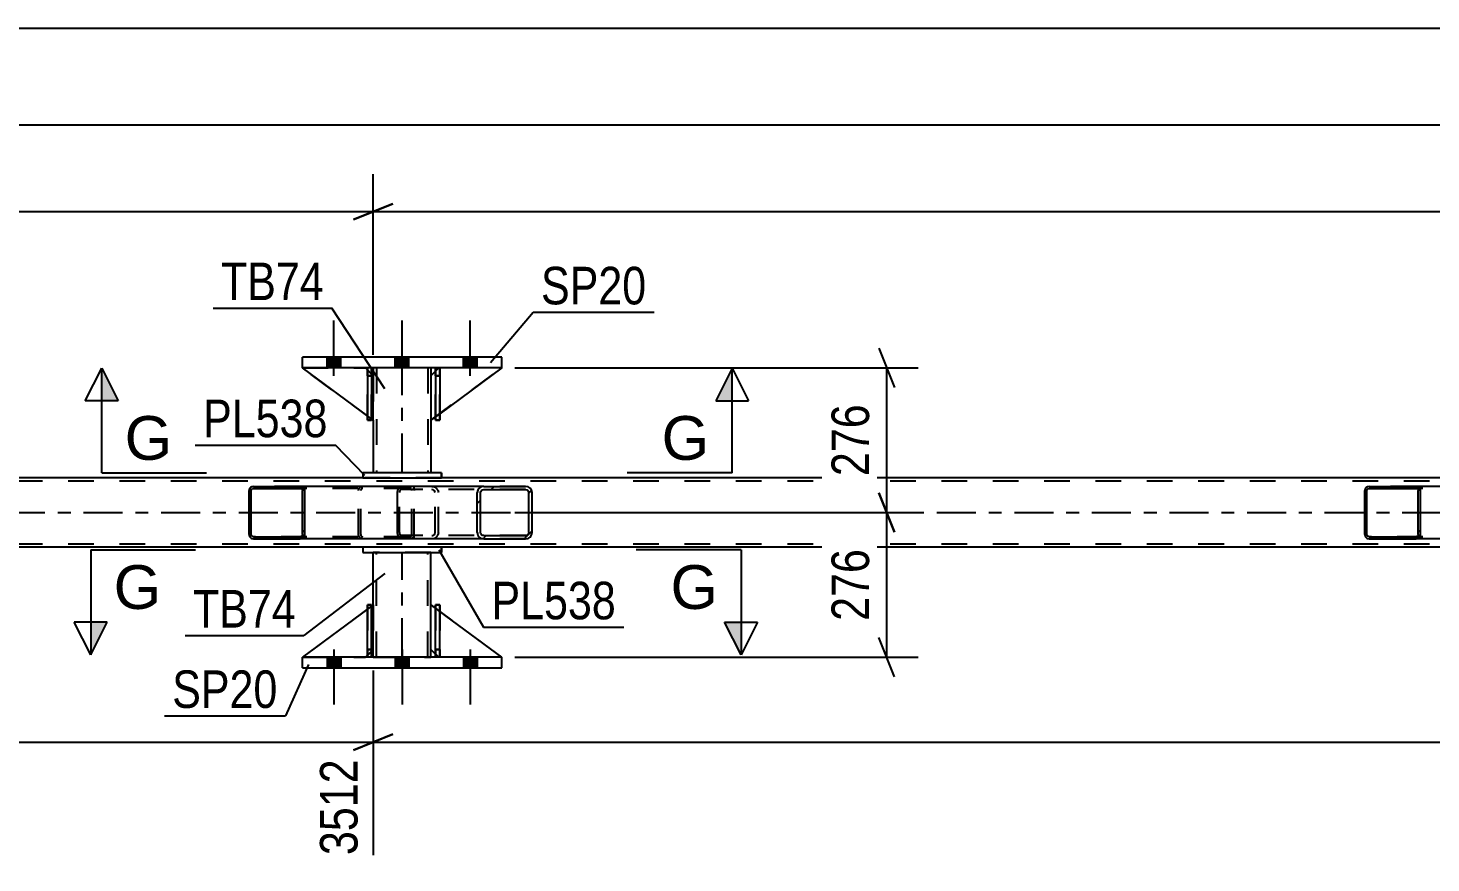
# Model space of a CAD drawing. Header units: millimetres. Extents: x 0 to 841, y 0 to 594.
# Drawn here: x 223.2 to 330.3, y 204.1 to 267.7 of the extents above; entities that cross this region are included whole.
import ezdxf

# ---------------------------------------------------------------- set-up
doc = ezdxf.new("R2010")
doc.units = ezdxf.units.MM
doc.linetypes.add('DXK_LINE_DOT2', pattern=[3.9198, 1.9599, -1.9599])
doc.linetypes.add('DXK_LINE_DOT3', pattern=[5.9187, 2.979, -0.9799, 0.9799, -0.9799])
doc.styles.add('Arial', font='ARIAL.TTF', dxfattribs={"height": 0.2})
doc.styles.add('Arial Narrow', font='ARIALN.TTF', dxfattribs={"height": 0.2})

# ---------------------------------------------------------------- blocks, each defined once
blk = doc.blocks.new('Part-318887657-2861 - 2721')
at = {"color": 2, "linetype": 'Continuous'}
for p, q in [((244.16, 241.83), (244.16, 242.63)), ((259.36, 242.63), (244.16, 242.63)), ((259.36, 241.83), (259.36, 242.63)), ((259.36, 241.83), (244.16, 241.83))]:
    blk.add_line(p, q, dxfattribs=at)
at = {"color": 7, "linetype": 'DXK_LINE_DOT2'}
for p, q in [((244.16, 241.83), (244.16, 242.63)), ((259.36, 241.83), (259.36, 242.63))]:
    blk.add_line(p, q, dxfattribs=at)
blk = doc.blocks.new('Part-318887657-2814 - 2721')
at = {"color": 2, "linetype": 'Continuous'}
for p, q in [((249.11, 238.16), (244.16, 241.83)), ((249.11, 241.67), (248.96, 241.83)), ((249.56, 241.23), (249.43, 241.35)), ((249.56, 241.23), (249.56, 241.23)), ((249.56, 237.83), (249.56, 241.23)), ((249.43, 237.92), (249.56, 237.83)), ((249.56, 237.83), (249.56, 237.83))]:
    blk.add_line(p, q, dxfattribs=at)
at = {"color": 7, "linetype": 'DXK_LINE_DOT2'}
for p, q in [((248.96, 241.83), (244.16, 241.83)), ((248.96, 241.83), (249.56, 241.23)), ((249.43, 241.35), (249.11, 241.67)), ((249.56, 241.23), (249.56, 237.83)), ((249.43, 237.92), (249.11, 238.16))]:
    blk.add_line(p, q, dxfattribs=at)
blk = doc.blocks.new('Part-318887657-2843 - 2721')
at = {"color": 2, "linetype": 'Continuous'}
for p, q in [((254.31, 219.75), (254.31, 223.75)), ((254.31, 223.75), (254.63, 223.75)), ((254.63, 219.75), (254.63, 223.75)), ((254.31, 219.75), (254.31, 219.75)), ((254.63, 219.75), (254.31, 219.75))]:
    blk.add_line(p, q, dxfattribs=at)
at = {"color": 7, "linetype": 'DXK_LINE_DOT2'}
for p, q in [((254.31, 223.75), (254.31, 220.35)), ((254.63, 220.35), (254.63, 223.75)), ((254.31, 220.35), (254.31, 219.75)), ((254.31, 220.35), (254.63, 220.35)), ((254.63, 219.75), (254.63, 220.35)), ((254.63, 219.75), (254.63, 219.75))]:
    blk.add_line(p, q, dxfattribs=at)
blk = doc.blocks.new('Part-318887657-2801 - 2721')
at = {"color": 2, "linetype": 'Continuous'}
for p, q in [((253.96, 220.35), (253.96, 223.75)), ((254.31, 223.49), (253.96, 223.75)), ((259.36, 219.75), (254.63, 223.25)), ((254.31, 219.99), (253.96, 220.35))]:
    blk.add_line(p, q, dxfattribs=at)
at = {"color": 7, "linetype": 'DXK_LINE_DOT2'}
for p, q in [((254.63, 223.25), (254.31, 223.49)), ((254.56, 219.75), (254.31, 219.99)), ((259.36, 219.75), (254.56, 219.75)), ((259.36, 219.75), (259.36, 219.75)), ((259.36, 219.75), (259.36, 219.75))]:
    blk.add_line(p, q, dxfattribs=at)
blk = doc.blocks.new('Part-318887657-2802 - 2721')
at = {"color": 7, "linetype": 'DXK_LINE_DOT2'}
for p, q in [((253.96, 220.35), (253.96, 223.75)), ((253.96, 223.75), (259.36, 219.75)), ((254.56, 219.75), (253.96, 220.35)), ((259.36, 219.75), (254.56, 219.75))]:
    blk.add_line(p, q, dxfattribs=at)
blk = doc.blocks.new('Part-318887657-2868 - 2721')
at = {"color": 7, "linetype": 'DXK_LINE_DOT2'}
for p, q in [((249.11, 241.23), (249.11, 241.83)), ((249.11, 241.83), (249.11, 241.83)), ((249.11, 241.83), (249.11, 237.83)), ((249.43, 241.83), (249.11, 241.83)), ((249.11, 237.83), (249.11, 241.23)), ((249.11, 241.23), (249.43, 241.23)), ((249.43, 241.23), (249.43, 241.83)), ((249.43, 237.83), (249.43, 241.83)), ((249.43, 241.23), (249.43, 237.83)), ((249.11, 237.83), (249.43, 237.83))]:
    blk.add_line(p, q, dxfattribs=at)
blk = doc.blocks.new('Part-318887657-2803 - 2721')
at = {"color": 7, "linetype": 'DXK_LINE_DOT2'}
for p, q in [((254.31, 241.23), (254.31, 241.83)), ((254.31, 241.83), (254.31, 241.83)), ((254.31, 241.83), (254.31, 237.83)), ((254.63, 241.83), (254.31, 241.83)), ((254.31, 237.83), (254.31, 241.23)), ((254.31, 241.23), (254.63, 241.23)), ((254.63, 241.23), (254.63, 241.83)), ((254.63, 237.83), (254.63, 241.83)), ((254.63, 241.23), (254.63, 237.83)), ((254.31, 237.83), (254.63, 237.83))]:
    blk.add_line(p, q, dxfattribs=at)
blk = doc.blocks.new('Part-318887657-2804 - 2721')
at = {"color": 2, "linetype": 'Continuous'}
for p, q in [((249.56, 223.75), (249.43, 223.65)), ((249.56, 220.35), (249.56, 223.75)), ((249.11, 223.42), (244.16, 219.75)), ((249.11, 219.9), (248.96, 219.75)), ((249.56, 220.35), (249.43, 220.22)), ((249.56, 220.35), (249.56, 220.35))]:
    blk.add_line(p, q, dxfattribs=at)
at = {"color": 7, "linetype": 'DXK_LINE_DOT2'}
for p, q in [((249.56, 220.35), (249.56, 223.75)), ((249.43, 223.65), (249.11, 223.42)), ((244.16, 219.75), (248.96, 219.75)), ((249.56, 220.35), (248.96, 219.75)), ((249.43, 220.22), (249.11, 219.9))]:
    blk.add_line(p, q, dxfattribs=at)
blk = doc.blocks.new('Part-318887657-2805 - 2721')
at = {"color": 7, "linetype": 'DXK_LINE_DOT2'}
for p, q in [((249.56, 223.75), (244.16, 219.75)), ((249.56, 220.35), (249.56, 223.75)), ((249.56, 223.75), (249.56, 220.35)), ((244.16, 219.75), (248.96, 219.75)), ((248.96, 219.75), (249.56, 220.35)), ((249.56, 220.35), (248.96, 219.75)), ((249.56, 220.35), (249.56, 220.35))]:
    blk.add_line(p, q, dxfattribs=at)
blk = doc.blocks.new('Part-318887657-2806 - 2721')
at = {"color": 2, "linetype": 'Continuous'}
for p, q in [((249.11, 219.75), (249.11, 223.75)), ((249.11, 223.75), (249.43, 223.75)), ((249.43, 219.75), (249.43, 223.75)), ((249.11, 219.75), (249.11, 219.75)), ((249.43, 219.75), (249.11, 219.75))]:
    blk.add_line(p, q, dxfattribs=at)
at = {"color": 7, "linetype": 'DXK_LINE_DOT2'}
for p, q in [((249.11, 223.75), (249.11, 220.35)), ((249.43, 220.35), (249.43, 223.75)), ((249.11, 220.35), (249.11, 219.75)), ((249.11, 220.35), (249.43, 220.35)), ((249.43, 219.75), (249.43, 220.35)), ((249.43, 219.75), (249.43, 219.75))]:
    blk.add_line(p, q, dxfattribs=at)
blk = doc.blocks.new('Part-318887657-2856 - 2721')
at = {"color": 2, "linetype": 'Continuous'}
for p, q in [((249.56, 223.75), (249.56, 227.75)), ((253.96, 223.75), (253.96, 227.75)), ((249.56, 219.75), (249.56, 220.35)), ((253.96, 219.75), (253.96, 220.35))]:
    blk.add_line(p, q, dxfattribs=at)
at = {"color": 7, "linetype": 'DXK_LINE_DOT2'}
for p, q in [((253.96, 227.75), (249.56, 227.75)), ((249.8, 219.75), (249.8, 227.75)), ((253.72, 219.75), (253.72, 227.75)), ((249.56, 220.35), (249.56, 223.75)), ((253.96, 220.35), (253.96, 223.75)), ((249.56, 219.75), (253.96, 219.75))]:
    blk.add_line(p, q, dxfattribs=at)
at = {"color": 7, "linetype": 'DXK_LINE_DOT3'}
blk.add_line((251.76, 219.75), (251.76, 227.75), dxfattribs=at)
blk = doc.blocks.new('Part-318887657-2808 - 2721')
at = {"color": 7, "linetype": 'DXK_LINE_DOT2'}
for p, q in [((249.43, 223.75), (249.11, 223.75)), ((249.11, 220.35), (249.11, 223.75)), ((249.11, 219.75), (249.11, 223.75)), ((249.43, 223.75), (249.43, 220.35)), ((249.43, 219.75), (249.43, 223.75)), ((249.43, 220.35), (249.11, 220.35)), ((249.11, 219.75), (249.11, 220.35)), ((249.43, 219.75), (249.11, 219.75)), ((249.43, 220.35), (249.43, 219.75)), ((249.43, 219.75), (249.43, 219.75))]:
    blk.add_line(p, q, dxfattribs=at)
blk = doc.blocks.new('Part-318887657-2866 - 2721')
at = {"color": 2, "linetype": 'Continuous'}
for p, q in [((244.16, 218.95), (244.16, 219.75)), ((259.36, 219.75), (244.16, 219.75)), ((259.36, 218.95), (259.36, 219.75)), ((244.16, 218.95), (259.36, 218.95))]:
    blk.add_line(p, q, dxfattribs=at)
at = {"color": 7, "linetype": 'DXK_LINE_DOT2'}
for p, q in [((244.16, 218.95), (244.16, 219.75)), ((259.36, 218.95), (259.36, 219.75))]:
    blk.add_line(p, q, dxfattribs=at)
blk = doc.blocks.new('Part-318887657-2812 - 2721')
at = {"color": 2, "linetype": 'Continuous'}
for p, q in [((249.43, 241.83), (249.11, 241.83)), ((249.11, 241.83), (249.11, 237.83)), ((249.43, 241.83), (249.43, 241.83)), ((249.43, 241.83), (249.43, 237.83)), ((249.43, 237.83), (249.11, 237.83))]:
    blk.add_line(p, q, dxfattribs=at)
at = {"color": 7, "linetype": 'DXK_LINE_DOT2'}
for p, q in [((249.11, 241.23), (249.11, 241.83)), ((249.43, 241.23), (249.11, 241.23)), ((249.11, 241.23), (249.11, 237.83)), ((249.43, 241.23), (249.43, 241.83)), ((249.43, 241.83), (249.43, 241.83)), ((249.43, 237.83), (249.43, 241.23))]:
    blk.add_line(p, q, dxfattribs=at)
blk = doc.blocks.new('Part-318887657-2813 - 2721')
at = {"color": 7, "linetype": 'DXK_LINE_DOT2'}
for p, q in [((249.56, 237.83), (244.16, 241.83)), ((244.16, 241.83), (248.96, 241.83)), ((248.96, 241.83), (249.56, 241.23)), ((249.56, 241.23), (248.96, 241.83)), ((249.56, 241.23), (249.56, 237.83)), ((249.56, 241.23), (249.56, 241.23)), ((249.56, 241.23), (249.56, 237.83))]:
    blk.add_line(p, q, dxfattribs=at)
blk = doc.blocks.new('Part-318887657-2815 - 2721')
at = {"color": 7, "linetype": 'DXK_LINE_DOT2'}
for p, q in [((254.56, 241.83), (253.96, 241.23)), ((253.96, 237.83), (259.36, 241.83)), ((253.96, 241.23), (253.96, 237.83)), ((259.36, 241.83), (254.56, 241.83))]:
    blk.add_line(p, q, dxfattribs=at)
blk = doc.blocks.new('Part-318887657-2816 - 2721')
at = {"color": 2, "linetype": 'Continuous'}
for p, q in [((254.31, 241.58), (253.96, 241.23)), ((253.96, 241.23), (253.96, 237.83)), ((259.36, 241.83), (254.63, 238.33)), ((254.31, 238.09), (253.96, 237.83))]:
    blk.add_line(p, q, dxfattribs=at)
at = {"color": 7, "linetype": 'DXK_LINE_DOT2'}
for p, q in [((254.56, 241.83), (254.31, 241.58)), ((259.36, 241.83), (254.56, 241.83)), ((254.63, 238.33), (254.31, 238.09))]:
    blk.add_line(p, q, dxfattribs=at)
blk = doc.blocks.new('Part-318887657-2835 - 2721')
at = {"linetype": 'Continuous'}
h = blk.add_hatch(dxfattribs=at)
h.set_pattern_fill('', scale=0.7, style=0, pattern_type=0)
h.set_pattern_definition([(45, (329.4436, 232.591), (-1.57154, 1.57154), [])])
h.paths.add_polyline_path([(329.47, 232.47), (329.44, 232.59), (329.37, 232.69), (329.26, 232.76), (329.13, 232.79), (325.55, 232.79), (325.42, 232.76), (325.31, 232.69), (325.24, 232.59), (325.21, 232.47), (325.21, 229.11), (325.24, 228.99), (325.31, 228.88), (325.42, 228.81), (325.55, 228.79), (329.13, 228.79), (329.26, 228.81), (329.37, 228.88), (329.44, 228.99), (329.47, 229.11)])
h.paths.add_polyline_path([(329.29, 229.05), (329.25, 229), (329.19, 228.96), (329.13, 228.95), (325.55, 228.95), (325.49, 228.96), (325.43, 229), (325.4, 229.05), (325.38, 229.11), (325.38, 232.47), (325.4, 232.53), (325.43, 232.58), (325.49, 232.62), (325.55, 232.63), (329.13, 232.63), (329.19, 232.62), (329.25, 232.58), (329.29, 232.53), (329.3, 232.47), (329.3, 229.11)])
at = {"color": 2, "linetype": 'Continuous'}
for p, q in [((325.24, 232.59), (325.21, 232.47)), ((325.21, 229.11), (325.21, 232.47)), ((325.38, 232.47), (325.4, 232.53)), ((325.38, 229.11), (325.38, 232.47)), ((325.4, 232.53), (325.43, 232.58)), ((325.55, 232.79), (325.42, 232.76)), ((325.43, 232.58), (325.49, 232.62)), ((325.49, 232.62), (325.55, 232.63)), ((325.55, 232.79), (329.13, 232.79)), ((325.55, 232.63), (329.13, 232.63)), ((336.83, 232.79), (329.13, 232.79)), ((329.26, 232.76), (329.13, 232.79)), ((329.13, 232.63), (329.19, 232.62)), ((329.19, 232.62), (329.25, 232.58)), ((329.25, 232.58), (329.29, 232.53)), ((329.29, 232.53), (329.3, 232.47)), ((329.3, 229.11), (329.3, 232.47)), ((329.47, 232.47), (329.44, 232.59)), ((329.47, 229.11), (329.47, 232.47)), ((325.21, 229.11), (325.24, 228.99)), ((325.4, 229.05), (325.38, 229.11)), ((329.3, 229.11), (329.29, 229.05)), ((329.44, 228.99), (329.47, 229.11)), ((325.43, 229), (325.4, 229.05)), ((325.42, 228.81), (325.55, 228.79)), ((325.49, 228.96), (325.43, 229)), ((325.55, 228.95), (325.49, 228.96)), ((325.55, 228.95), (329.13, 228.95)), ((325.55, 228.79), (329.13, 228.79)), ((329.19, 228.96), (329.13, 228.95)), ((329.13, 228.79), (329.26, 228.81)), ((336.83, 228.79), (329.13, 228.79)), ((329.25, 229), (329.19, 228.96)), ((329.29, 229.05), (329.25, 229))]:
    blk.add_line(p, q, dxfattribs=at)
at = {"color": 7, "linetype": 'DXK_LINE_DOT2'}
for p, q in [((329.13, 232.79), (325.55, 232.79)), ((337.48, 232.63), (325.55, 232.63)), ((333.56, 232.47), (333.59, 232.59)), ((333.56, 229.11), (333.56, 232.47)), ((333.75, 232.53), (333.73, 232.47)), ((333.73, 229.11), (333.73, 232.47)), ((333.78, 232.58), (333.75, 232.53)), ((333.77, 232.76), (333.9, 232.79)), ((333.84, 232.62), (333.78, 232.58)), ((333.9, 232.63), (333.84, 232.62)), ((337.48, 232.79), (336.83, 232.79)), ((337.48, 232.79), (337.61, 232.76)), ((337.54, 232.62), (337.48, 232.63)), ((337.6, 232.58), (337.54, 232.62)), ((337.64, 232.53), (337.6, 232.58)), ((337.65, 232.47), (337.64, 232.53)), ((337.65, 229.11), (337.65, 232.47)), ((337.79, 232.59), (337.82, 232.47)), ((337.82, 232.47), (337.82, 229.11)), ((333.59, 228.99), (333.56, 229.11)), ((333.73, 229.11), (333.75, 229.05)), ((337.64, 229.05), (337.65, 229.11)), ((337.82, 229.11), (337.79, 228.99)), ((337.48, 228.95), (325.55, 228.95)), ((329.13, 228.79), (325.55, 228.79)), ((333.75, 229.05), (333.78, 229)), ((333.9, 228.79), (333.77, 228.81)), ((333.78, 229), (333.8, 228.99)), ((333.8, 228.99), (333.84, 228.96)), ((333.84, 228.96), (333.9, 228.95)), ((337.48, 228.79), (336.83, 228.79)), ((337.48, 228.95), (337.54, 228.96)), ((337.61, 228.81), (337.48, 228.79)), ((337.54, 228.96), (337.6, 229)), ((337.6, 229), (337.64, 229.05))]:
    blk.add_line(p, q, dxfattribs=at)
at = {"color": 2, "linetype": 'Continuous'}
for centre, start, end in [((325.54, 232.45), 110.7583, 155.68), ((329.14, 232.45), 24.32, 69.2417), ((325.54, 229.12), 204.32, 249.2417), ((329.14, 229.12), 290.7583, 335.68)]:
    blk.add_arc(centre, 0.331, start, end, dxfattribs=at)
at = {"color": 7, "linetype": 'DXK_LINE_DOT2'}
for centre, start, end in [((333.89, 232.45), 110.7583, 155.68), ((337.49, 232.45), 24.32, 69.2417), ((333.89, 229.12), 204.32, 249.2417), ((337.49, 229.12), 290.7583, 335.68)]:
    blk.add_arc(centre, 0.331, start, end, dxfattribs=at)
blk = doc.blocks.new('Part-318887657-2845 - 2721')
at = {"color": 7, "linetype": 'DXK_LINE_DOT2'}
for p, q in [((254.63, 223.75), (254.31, 223.75)), ((254.31, 220.35), (254.31, 223.75)), ((254.31, 219.75), (254.31, 223.75)), ((254.63, 223.75), (254.63, 220.35)), ((254.63, 219.75), (254.63, 223.75)), ((254.63, 220.35), (254.31, 220.35)), ((254.31, 219.75), (254.31, 220.35)), ((254.63, 219.75), (254.31, 219.75)), ((254.63, 220.35), (254.63, 219.75)), ((254.63, 219.75), (254.63, 219.75))]:
    blk.add_line(p, q, dxfattribs=at)
blk = doc.blocks.new('Part-318887657-2851 - 2721')
at = {"color": 2, "linetype": 'Continuous'}
for p, q in [((248.76, 228.15), (248.76, 227.75)), ((254.76, 228.15), (248.76, 228.15)), ((254.76, 228.15), (254.76, 227.75)), ((254.76, 228.15), (254.76, 228.15)), ((248.76, 227.75), (254.76, 227.75)), ((254.76, 227.75), (254.76, 227.75))]:
    blk.add_line(p, q, dxfattribs=at)
at = {"color": 7, "linetype": 'DXK_LINE_DOT2'}
for p, q in [((248.76, 228.15), (248.76, 227.75)), ((254.76, 227.75), (254.76, 228.15)), ((254.76, 228.15), (254.76, 228.15)), ((254.76, 227.75), (254.76, 227.75))]:
    blk.add_line(p, q, dxfattribs=at)
blk = doc.blocks.new('Part-318887657-2874 - 2721')
at = {"color": 2, "linetype": 'Continuous'}
for p, q in [((249.56, 241.83), (249.56, 241.23)), ((253.96, 241.83), (253.96, 241.23)), ((249.56, 237.83), (249.56, 233.83)), ((253.96, 237.83), (253.96, 233.83))]:
    blk.add_line(p, q, dxfattribs=at)
at = {"color": 7, "linetype": 'DXK_LINE_DOT2'}
for p, q in [((253.96, 241.83), (249.56, 241.83)), ((249.56, 241.23), (249.56, 237.83)), ((249.8, 241.83), (249.8, 233.83)), ((253.72, 241.83), (253.72, 233.83)), ((253.96, 241.23), (253.96, 237.83)), ((253.96, 233.83), (249.56, 233.83))]:
    blk.add_line(p, q, dxfattribs=at)
at = {"color": 7, "linetype": 'DXK_LINE_DOT3'}
blk.add_line((251.76, 233.83), (251.76, 241.83), dxfattribs=at)
blk = doc.blocks.new('Part-318887657-2884 - 2721')
at = {"linetype": 'Continuous'}
h = blk.add_hatch(dxfattribs=at)
h.set_pattern_fill('', scale=0.7, style=0, pattern_type=0)
h.set_pattern_definition([(45, (244.3093, 232.591), (-1.57154, 1.57154), [])])
h.paths.add_polyline_path([(244.34, 232.47), (244.31, 232.59), (244.24, 232.69), (244.13, 232.76), (243.99, 232.79), (240.42, 232.79), (240.29, 232.76), (240.18, 232.69), (240.1, 232.59), (240.08, 232.47), (240.08, 229.11), (240.1, 228.99), (240.18, 228.88), (240.29, 228.81), (240.42, 228.79), (243.99, 228.79), (244.13, 228.81), (244.24, 228.88), (244.31, 228.99), (244.34, 229.11)])
h.paths.add_polyline_path([(244.15, 229.05), (244.12, 229), (244.06, 228.96), (243.99, 228.95), (240.42, 228.95), (240.35, 228.96), (240.3, 229), (240.26, 229.05), (240.25, 229.11), (240.25, 232.47), (240.26, 232.53), (240.3, 232.58), (240.35, 232.62), (240.42, 232.63), (243.99, 232.63), (244.06, 232.62), (244.12, 232.58), (244.15, 232.53), (244.16, 232.47), (244.16, 229.11)])
at = {"color": 2, "linetype": 'Continuous'}
for p, q in [((240.1, 232.59), (240.08, 232.47)), ((240.08, 229.11), (240.08, 232.47)), ((240.25, 232.47), (240.26, 232.53)), ((240.25, 229.11), (240.25, 232.47)), ((240.26, 232.53), (240.3, 232.58)), ((240.42, 232.79), (240.29, 232.76)), ((240.3, 232.58), (240.35, 232.62)), ((240.35, 232.62), (240.42, 232.63)), ((240.42, 232.79), (243.99, 232.79)), ((240.42, 232.63), (243.99, 232.63)), ((251.69, 232.79), (243.99, 232.79)), ((244.13, 232.76), (243.99, 232.79)), ((243.99, 232.63), (244.06, 232.62)), ((244.06, 232.62), (244.12, 232.58)), ((244.12, 232.58), (244.15, 232.53)), ((244.15, 232.53), (244.16, 232.47)), ((244.16, 229.11), (244.16, 232.47)), ((244.34, 232.47), (244.31, 232.59)), ((244.34, 229.11), (244.34, 232.47)), ((240.08, 229.11), (240.1, 228.99)), ((240.26, 229.05), (240.25, 229.11)), ((244.16, 229.11), (244.15, 229.05)), ((244.31, 228.99), (244.34, 229.11)), ((240.3, 229), (240.26, 229.05)), ((240.29, 228.81), (240.42, 228.79)), ((240.35, 228.96), (240.3, 229)), ((240.42, 228.95), (240.35, 228.96)), ((240.42, 228.95), (243.99, 228.95)), ((240.42, 228.79), (243.99, 228.79)), ((244.06, 228.96), (243.99, 228.95)), ((243.99, 228.79), (244.13, 228.81)), ((251.69, 228.79), (243.99, 228.79)), ((244.12, 229), (244.06, 228.96)), ((244.15, 229.05), (244.12, 229))]:
    blk.add_line(p, q, dxfattribs=at)
at = {"color": 7, "linetype": 'DXK_LINE_DOT2'}
for p, q in [((243.99, 232.79), (240.42, 232.79)), ((252.34, 232.63), (240.42, 232.63)), ((248.43, 232.47), (248.45, 232.59)), ((248.43, 229.11), (248.43, 232.47)), ((248.61, 232.53), (248.6, 232.47)), ((248.6, 229.11), (248.6, 232.47)), ((248.65, 232.58), (248.61, 232.53)), ((248.64, 232.76), (248.77, 232.79)), ((248.7, 232.62), (248.65, 232.58)), ((248.77, 232.63), (248.7, 232.62)), ((252.34, 232.79), (251.69, 232.79)), ((252.34, 232.79), (252.47, 232.76)), ((252.41, 232.62), (252.34, 232.63)), ((252.46, 232.58), (252.41, 232.62)), ((252.5, 232.53), (252.46, 232.58)), ((252.51, 232.47), (252.5, 232.53)), ((252.51, 229.11), (252.51, 232.47)), ((252.66, 232.59), (252.68, 232.49)), ((252.68, 232.49), (252.68, 232.47)), ((252.68, 229.11), (252.68, 232.47)), ((248.45, 228.99), (248.43, 229.11)), ((248.6, 229.11), (248.61, 229.05)), ((252.5, 229.05), (252.51, 229.11)), ((252.68, 229.08), (252.66, 228.99)), ((252.68, 229.11), (252.68, 229.08)), ((252.34, 228.95), (240.42, 228.95)), ((243.99, 228.79), (240.42, 228.79)), ((248.61, 229.05), (248.65, 229)), ((248.77, 228.79), (248.64, 228.81)), ((248.65, 229), (248.66, 228.99)), ((248.66, 228.99), (248.7, 228.96)), ((248.7, 228.96), (248.77, 228.95)), ((252.34, 228.79), (251.69, 228.79)), ((252.34, 228.95), (252.41, 228.96)), ((252.47, 228.81), (252.34, 228.79)), ((252.41, 228.96), (252.46, 229)), ((252.46, 229), (252.5, 229.05))]:
    blk.add_line(p, q, dxfattribs=at)
at = {"color": 2, "linetype": 'Continuous'}
for centre, start, end in [((240.41, 232.45), 110.7583, 155.68), ((244.01, 232.45), 24.32, 69.2417), ((240.41, 229.12), 204.32, 249.2417), ((244.01, 229.12), 290.7583, 335.68)]:
    blk.add_arc(centre, 0.331, start, end, dxfattribs=at)
at = {"color": 7, "linetype": 'DXK_LINE_DOT2'}
for centre, start, end in [((248.76, 232.45), 110.7583, 155.68), ((248.76, 229.12), 204.32, 249.2417), ((252.36, 229.12), 290.7583, 335.68)]:
    blk.add_arc(centre, 0.331, start, end, dxfattribs=at)
blk = doc.blocks.new('Part-318887657-2885 - 2721')
at = {"linetype": 'Continuous'}
h = blk.add_hatch(dxfattribs=at)
h.set_pattern_fill('', scale=0.7, style=0, pattern_type=0)
h.set_pattern_definition([(45, (261.6414, 232.4921), (-1.57154, 1.57154), [])])
h.paths.add_polyline_path([(261.68, 232.31), (261.64, 232.49), (261.53, 232.65), (261.37, 232.75), (261.18, 232.79), (257.99, 232.79), (257.8, 232.75), (257.64, 232.65), (257.53, 232.49), (257.49, 232.31), (257.49, 229.27), (257.53, 229.08), (257.64, 228.93), (257.8, 228.82), (257.99, 228.79), (261.18, 228.79), (261.37, 228.82), (261.53, 228.93), (261.64, 229.08), (261.68, 229.27)])
h.paths.add_polyline_path([(261.41, 229.18), (261.35, 229.1), (261.27, 229.05), (261.18, 229.03), (257.99, 229.03), (257.9, 229.05), (257.81, 229.1), (257.76, 229.18), (257.74, 229.27), (257.74, 232.31), (257.76, 232.4), (257.81, 232.48), (257.9, 232.53), (257.99, 232.55), (261.18, 232.55), (261.27, 232.53), (261.35, 232.48), (261.41, 232.4), (261.43, 232.31), (261.43, 229.27)])
at = {"color": 2, "linetype": 'Continuous'}
for p, q in [((251.42, 232.31), (251.44, 232.49)), ((251.42, 229.27), (251.42, 232.31)), ((251.44, 232.49), (251.5, 232.65)), ((251.5, 232.65), (251.59, 232.75)), ((251.59, 232.75), (251.69, 232.79)), ((257.99, 232.79), (251.69, 232.79)), ((257.53, 232.49), (257.49, 232.31)), ((257.49, 229.27), (257.49, 232.31)), ((257.74, 232.31), (257.76, 232.4)), ((257.74, 229.27), (257.74, 232.31)), ((257.76, 232.4), (257.81, 232.48)), ((257.99, 232.79), (257.8, 232.75)), ((257.81, 232.48), (257.9, 232.53)), ((257.9, 232.53), (257.99, 232.55)), ((257.99, 232.79), (261.18, 232.79)), ((257.99, 232.55), (261.18, 232.55)), ((261.37, 232.75), (261.18, 232.79)), ((261.18, 232.55), (261.27, 232.53)), ((261.27, 232.53), (261.35, 232.48)), ((261.35, 232.48), (261.41, 232.4)), ((261.41, 232.4), (261.43, 232.31)), ((261.43, 229.27), (261.43, 232.31)), ((261.68, 232.31), (261.64, 232.49)), ((261.68, 229.27), (261.68, 232.31)), ((251.44, 229.08), (251.42, 229.27)), ((251.5, 228.93), (251.44, 229.08)), ((257.49, 229.27), (257.53, 229.08)), ((257.76, 229.18), (257.74, 229.27)), ((257.81, 229.1), (257.76, 229.18)), ((257.9, 229.05), (257.81, 229.1)), ((261.35, 229.1), (261.27, 229.05)), ((261.41, 229.18), (261.35, 229.1)), ((261.43, 229.27), (261.41, 229.18)), ((261.64, 229.08), (261.68, 229.27)), ((251.59, 228.82), (251.5, 228.93)), ((251.69, 228.79), (251.59, 228.82)), ((257.99, 228.79), (251.69, 228.79)), ((257.8, 228.82), (257.99, 228.79)), ((257.99, 229.03), (257.9, 229.05)), ((257.99, 229.03), (261.18, 229.03)), ((257.99, 228.79), (261.18, 228.79)), ((261.27, 229.05), (261.18, 229.03)), ((261.18, 228.79), (261.37, 228.82))]:
    blk.add_line(p, q, dxfattribs=at)
at = {"color": 7, "linetype": 'DXK_LINE_DOT2'}
for p, q in [((251.57, 232.4), (251.56, 232.31)), ((251.56, 229.27), (251.56, 232.31)), ((251.6, 232.48), (251.57, 232.4)), ((251.64, 232.53), (251.6, 232.48)), ((251.69, 232.55), (251.64, 232.53)), ((261.18, 232.55), (251.69, 232.55)), ((252.68, 232.55), (252.68, 232.79)), ((254.03, 232.79), (254.22, 232.75)), ((254.12, 232.53), (254.03, 232.55)), ((254.2, 232.48), (254.12, 232.53)), ((254.26, 232.4), (254.2, 232.48)), ((254.28, 232.31), (254.26, 232.4)), ((254.28, 229.27), (254.28, 232.31)), ((254.49, 232.49), (254.53, 232.31)), ((254.53, 229.27), (254.53, 232.31)), ((261.18, 232.79), (257.99, 232.79)), ((251.56, 229.27), (251.57, 229.18)), ((251.57, 229.18), (251.6, 229.1)), ((251.6, 229.1), (251.64, 229.05)), ((254.12, 229.05), (254.2, 229.1)), ((254.2, 229.1), (254.26, 229.18)), ((254.26, 229.18), (254.28, 229.27)), ((254.53, 229.27), (254.49, 229.08)), ((251.64, 229.05), (251.69, 229.03)), ((261.18, 229.03), (251.69, 229.03)), ((252.68, 228.79), (252.68, 229.03)), ((254.03, 229.03), (254.12, 229.05)), ((254.22, 228.82), (254.03, 228.79)), ((261.18, 228.79), (257.99, 228.79))]:
    blk.add_line(p, q, dxfattribs=at)
for centre, start, end in [((254.04, 232.29), 23.8494, 68.8059), ((254.04, 229.28), 291.1941, 336.1506)]:
    blk.add_arc(centre, 0.492, start, end, dxfattribs=at)
at = {"color": 2, "linetype": 'Continuous'}
for centre, start, end in [((257.98, 232.29), 111.1941, 156.1506), ((261.19, 232.29), 23.8494, 68.8059), ((257.98, 229.28), 203.8494, 248.8059), ((261.19, 229.28), 291.1941, 336.1506)]:
    blk.add_arc(centre, 0.492, start, end, dxfattribs=at)
blk = doc.blocks.new('Part-318887657-2890 - 2721')
at = {"color": 2, "linetype": 'Continuous'}
for p, q in [((254.63, 241.83), (254.31, 241.83)), ((254.31, 241.83), (254.31, 237.83)), ((254.63, 241.83), (254.63, 241.83)), ((254.63, 241.83), (254.63, 237.83)), ((254.63, 237.83), (254.31, 237.83))]:
    blk.add_line(p, q, dxfattribs=at)
at = {"color": 7, "linetype": 'DXK_LINE_DOT2'}
for p, q in [((254.31, 241.23), (254.31, 241.83)), ((254.63, 241.23), (254.31, 241.23)), ((254.31, 241.23), (254.31, 237.83)), ((254.63, 241.23), (254.63, 241.83)), ((254.63, 241.83), (254.63, 241.83)), ((254.63, 237.83), (254.63, 241.23))]:
    blk.add_line(p, q, dxfattribs=at)
blk = doc.blocks.new('Part-318887657-2901 - 2721')
at = {"color": 2, "linetype": 'Continuous'}
for p, q in [((248.76, 233.83), (248.76, 233.43)), ((254.76, 233.83), (248.76, 233.83)), ((248.76, 233.43), (254.76, 233.43)), ((254.76, 233.83), (254.76, 233.43)), ((254.76, 233.83), (254.76, 233.83)), ((254.76, 233.43), (254.76, 233.43))]:
    blk.add_line(p, q, dxfattribs=at)
at = {"color": 7, "linetype": 'DXK_LINE_DOT2'}
for p, q in [((248.76, 233.83), (248.76, 233.43)), ((254.76, 233.43), (254.76, 233.83)), ((254.76, 233.83), (254.76, 233.83)), ((254.76, 233.43), (254.76, 233.43))]:
    blk.add_line(p, q, dxfattribs=at)
blk = doc.blocks.new('Part-318887657-2950 - 2721')
at = {"color": 2, "linetype": 'Continuous'}
for p, q in [((248.76, 233.43), (110.09, 233.43)), ((503.97, 233.43), (254.76, 233.43)), ((248.76, 228.15), (110.09, 228.15)), ((503.97, 228.15), (254.76, 228.15))]:
    blk.add_line(p, q, dxfattribs=at)
at = {"color": 7, "linetype": 'DXK_LINE_DOT2'}
for p, q in [((254.76, 233.43), (248.76, 233.43)), ((773.09, 233.19), (108.74, 233.19)), ((773.09, 228.39), (108.74, 228.39)), ((254.76, 228.15), (248.76, 228.15))]:
    blk.add_line(p, q, dxfattribs=at)
at = {"color": 7, "linetype": 'DXK_LINE_DOT3'}
blk.add_line((109.08, 230.79), (773.09, 230.79), dxfattribs=at)
blk = doc.blocks.new('Bolt-318887657-3000 - 2721')
at = {"linetype": 'Continuous'}
for points in [[(246.04, 241.83), (247.08, 241.83), (247.08, 242.63), (246.04, 242.63)], [(246.04, 241.83), (247.08, 241.83), (247.08, 242.63), (246.04, 242.63)], [(246.04, 241.83), (247.08, 241.83), (247.08, 242.63), (246.04, 242.63)], [(251.24, 241.83), (252.28, 241.83), (252.28, 242.63), (251.24, 242.63)], [(251.24, 241.83), (252.28, 241.83), (252.28, 242.63), (251.24, 242.63)], [(256.44, 241.83), (257.48, 241.83), (257.48, 242.63), (256.44, 242.63)], [(256.44, 241.83), (257.48, 241.83), (257.48, 242.63), (256.44, 242.63)], [(256.44, 241.83), (257.48, 241.83), (257.48, 242.63), (256.44, 242.63)]]:
    blk.add_hatch(color=1, dxfattribs=at).paths.add_polyline_path(points)
at = {"color": 1, "linetype": 'Continuous'}
for p, q in [((246.56, 241.23), (246.56, 245.43)), ((246.56, 241.23), (246.56, 245.43)), ((246.56, 241.23), (246.56, 245.43)), ((251.76, 241.23), (251.76, 245.43)), ((251.76, 241.23), (251.76, 245.43)), ((256.96, 241.23), (256.96, 245.43)), ((256.96, 241.23), (256.96, 245.43)), ((256.96, 241.23), (256.96, 245.43)), ((246.04, 241.83), (246.04, 242.63)), ((246.04, 241.83), (246.04, 242.63)), ((246.04, 241.83), (246.04, 242.63)), ((247.08, 241.83), (247.08, 242.63)), ((247.08, 241.83), (247.08, 242.63)), ((247.08, 241.83), (247.08, 242.63)), ((251.24, 241.83), (251.24, 242.63)), ((251.24, 241.83), (251.24, 242.63)), ((252.28, 241.83), (252.28, 242.63)), ((252.28, 241.83), (252.28, 242.63)), ((256.44, 241.83), (256.44, 242.63)), ((256.44, 241.83), (256.44, 242.63)), ((256.44, 241.83), (256.44, 242.63)), ((257.48, 241.83), (257.48, 242.63)), ((257.48, 241.83), (257.48, 242.63)), ((257.48, 241.83), (257.48, 242.63))]:
    blk.add_line(p, q, dxfattribs=at)
blk = doc.blocks.new('Bolt-318887657-3001 - 2721')
at = {"linetype": 'Continuous'}
for points in [[(247.08, 219.75), (246.04, 219.75), (246.04, 218.95), (247.08, 218.95)], [(247.08, 219.75), (246.04, 219.75), (246.04, 218.95), (247.08, 218.95)], [(247.08, 219.75), (246.04, 219.75), (246.04, 218.95), (247.08, 218.95)], [(252.28, 219.75), (251.24, 219.75), (251.24, 218.95), (252.28, 218.95)], [(252.28, 219.75), (251.24, 219.75), (251.24, 218.95), (252.28, 218.95)], [(257.48, 219.75), (256.44, 219.75), (256.44, 218.95), (257.48, 218.95)], [(257.48, 219.75), (256.44, 219.75), (256.44, 218.95), (257.48, 218.95)], [(257.48, 219.75), (256.44, 219.75), (256.44, 218.95), (257.48, 218.95)]]:
    blk.add_hatch(color=1, dxfattribs=at).paths.add_polyline_path(points)
at = {"color": 1, "linetype": 'Continuous'}
for p, q in [((246.04, 219.75), (246.04, 218.95)), ((246.04, 219.75), (246.04, 218.95)), ((246.04, 219.75), (246.04, 218.95)), ((246.56, 220.35), (246.56, 216.15)), ((246.56, 220.35), (246.56, 216.15)), ((246.56, 220.35), (246.56, 216.15)), ((247.08, 219.75), (247.08, 218.95)), ((247.08, 219.75), (247.08, 218.95)), ((247.08, 219.75), (247.08, 218.95)), ((251.24, 219.75), (251.24, 218.95)), ((251.24, 219.75), (251.24, 218.95)), ((251.76, 220.35), (251.76, 216.15)), ((251.76, 220.35), (251.76, 216.15)), ((252.28, 219.75), (252.28, 218.95)), ((252.28, 219.75), (252.28, 218.95)), ((256.44, 219.75), (256.44, 218.95)), ((256.44, 219.75), (256.44, 218.95)), ((256.44, 219.75), (256.44, 218.95)), ((256.96, 220.35), (256.96, 216.15)), ((256.96, 220.35), (256.96, 216.15)), ((256.96, 220.35), (256.96, 216.15)), ((257.48, 219.75), (257.48, 218.95)), ((257.48, 219.75), (257.48, 218.95)), ((257.48, 219.75), (257.48, 218.95))]:
    blk.add_line(p, q, dxfattribs=at)
blk = doc.blocks.new('StraightDimension-318887657-3179 - 2721')
at = {"color": 7, "linetype": 'Continuous'}
blk.add_line((108.07, 260.37), (783.31, 260.37), dxfattribs=at)
blk = doc.blocks.new('StraightDimension-318887657-3038 - 2721')
at = {"color": 7, "linetype": 'Continuous'}
for p, q in [((249.56, 218.75), (249.56, 204.67)), ((251.06, 213.88), (248.06, 212.68)), ((249.56, 213.28), (504.77, 213.28))]:
    blk.add_line(p, q, dxfattribs=at)
blk = doc.blocks.new('StraightDimension-318887657-3044 - 2721')
at = {"color": 7, "linetype": 'Continuous'}
for p, q in [((249.56, 218.75), (249.56, 204.67)), ((108.68, 213.28), (249.56, 213.28)), ((248.06, 212.68), (251.06, 213.88))]:
    blk.add_line(p, q, dxfattribs=at)
at = {"color": 0, "linetype": 'Continuous'}
blk.add_wipeout([(248.96, 212.58), (244.76, 212.58), (244.76, 204.07), (248.96, 204.07)], dxfattribs=at)
at = {"color": 3, "linetype": 'Continuous', "style": 'Arial Narrow'}
blk.add_text('3512', height=2.863, rotation=90.0002, dxfattribs=at).set_placement((248.36, 204.67))
blk = doc.blocks.new('StraightDimension-318887657-3052 - 2721')
at = {"color": 7, "linetype": 'Continuous'}
for p, q in [((288.14, 243.33), (289.34, 240.33)), ((260.36, 241.83), (291.14, 241.83)), ((288.74, 230.79), (288.74, 241.83)), ((289.34, 229.29), (288.14, 232.29)), ((260.36, 230.79), (291.14, 230.79))]:
    blk.add_line(p, q, dxfattribs=at)
at = {"color": 0}
blk.add_wipeout([(287.99, 239.65), (283.79, 239.65), (283.79, 232.97), (287.99, 232.97)], dxfattribs=at)
at = {"color": 3, "style": 'Arial Narrow'}
blk.add_text('276', height=2.863, rotation=90.0002, dxfattribs=at).set_placement((287.39, 233.57))
blk = doc.blocks.new('StraightDimension-318887657-3080 - 2721')
at = {"color": 7, "linetype": 'Continuous'}
for p, q in [((288.14, 232.29), (289.34, 229.29)), ((260.36, 230.79), (291.14, 230.79)), ((288.74, 219.75), (288.74, 230.79)), ((289.34, 218.25), (288.14, 221.25)), ((260.36, 219.75), (291.14, 219.75))]:
    blk.add_line(p, q, dxfattribs=at)
at = {"color": 0}
blk.add_wipeout([(287.99, 228.61), (283.79, 228.61), (283.79, 221.93), (287.99, 221.93)], dxfattribs=at)
at = {"color": 3, "style": 'Arial Narrow'}
blk.add_text('276', height=2.863, rotation=90.0002, dxfattribs=at).set_placement((287.39, 222.53))
blk = doc.blocks.new('StraightDimension-318887657-3139 - 2721')
at = {"color": 7, "linetype": 'Continuous'}
for p, q in [((249.56, 242.83), (249.56, 256.59)), ((108.68, 253.74), (249.56, 253.74)), ((248.06, 253.14), (251.06, 254.34))]:
    blk.add_line(p, q, dxfattribs=at)
blk = doc.blocks.new('StraightDimension-318887657-3146 - 2721')
at = {"color": 7, "linetype": 'Continuous'}
for p, q in [((249.56, 242.83), (249.56, 256.59)), ((251.06, 254.34), (248.06, 253.14)), ((249.56, 253.74), (504.77, 253.74))]:
    blk.add_line(p, q, dxfattribs=at)
blk = doc.blocks.new('StraightDimension-318887657-3164 - 2721')
at = {"color": 7, "linetype": 'Continuous'}
blk.add_line((107.44, 267.74), (783.95, 267.74), dxfattribs=at)
blk = doc.blocks.new('Mark-318887657-2857 - 2721')
at = {"color": 30, "linetype": 'Continuous'}
for p, q in [((258.5, 242.23), (261.76, 246.07)), ((261.76, 246.07), (271, 246.07))]:
    blk.add_line(p, q, dxfattribs=at)
at = {"color": 0}
blk.add_wipeout([(270.4, 246.67), (270.4, 249.67), (262.36, 249.67), (262.36, 246.67)], dxfattribs=at)
blk.add_wipeout([(270.4, 246.67), (270.4, 249.67), (262.36, 249.67), (262.36, 246.67)], dxfattribs=at)
at = {"color": 3, "style": 'Arial Narrow'}
blk.add_text('SP20', height=2.863, dxfattribs=at).set_placement((262.36, 246.67))
blk = doc.blocks.new('Mark-318887657-2862 - 2721')
at = {"color": 30, "linetype": 'Continuous'}
for p in [(244.62, 219.2), (233.62, 215.29)]:
    blk.add_line(p, (242.86, 215.29), dxfattribs=at)
at = {"color": 0}
blk.add_wipeout([(242.26, 215.89), (242.26, 218.89), (234.22, 218.89), (234.22, 215.89)], dxfattribs=at)
blk.add_wipeout([(242.26, 215.89), (242.26, 218.89), (234.22, 218.89), (234.22, 215.89)], dxfattribs=at)
at = {"color": 3, "style": 'Arial Narrow'}
blk.add_text('SP20', height=2.863, dxfattribs=at).set_placement((234.22, 215.89))
blk = doc.blocks.new('SectionMark-318887657-3212 - 2721')
at = {"linetype": 'Continuous'}
for points in [[(228, 222.44), (229.25, 222.44), (228, 219.94)], [(276.37, 222.44), (277.62, 222.44), (277.62, 219.94)]]:
    blk.add_hatch(color=6, dxfattribs=at).paths.add_polyline_path(points)
at = {"color": 6, "linetype": 'Continuous'}
for p, q in [((228, 227.94), (236, 227.94)), ((228, 227.94), (228, 219.94)), ((277.62, 227.94), (269.62, 227.94)), ((277.62, 227.94), (277.62, 219.94)), ((228, 219.94), (226.75, 222.44)), ((229.25, 222.44), (226.75, 222.44)), ((228, 219.94), (229.25, 222.44)), ((276.37, 222.44), (278.87, 222.44)), ((277.62, 219.94), (276.37, 222.44)), ((278.87, 222.44), (277.62, 219.94))]:
    blk.add_line(p, q, dxfattribs=at)
at = {"color": 0, "linetype": 'Continuous'}
for points in [[(233.38, 223.44), (233.38, 226.94), (229.75, 226.94), (229.75, 223.44)], [(275.87, 223.44), (275.87, 226.94), (272.24, 226.94), (272.24, 223.44)]]:
    blk.add_wipeout(points, dxfattribs=at)
at = {"color": 3, "linetype": 'Continuous', "style": 'Arial'}
for p in [(229.75, 223.44), (272.24, 223.44)]:
    blk.add_text('G', height=3.34, dxfattribs=at).set_placement(p)
blk = doc.blocks.new('Mark-318887657-2870 - 2721')
at = {"color": 30, "linetype": 'Continuous'}
for p in [(237.34, 246.39), (250.45, 240.22)]:
    blk.add_line(p, (246.4, 246.39), dxfattribs=at)
at = {"color": 0}
blk.add_wipeout([(245.8, 246.99), (245.8, 249.99), (237.94, 249.99), (237.94, 246.99)], dxfattribs=at)
blk.add_wipeout([(245.8, 246.99), (245.8, 249.99), (237.94, 249.99), (237.94, 246.99)], dxfattribs=at)
at = {"color": 3, "style": 'Arial Narrow'}
blk.add_text('TB74', height=2.863, dxfattribs=at).set_placement((237.94, 246.99))
blk = doc.blocks.new('Mark-318887657-2847 - 2721')
at = {"color": 30, "linetype": 'Continuous'}
for p, q in [((254.56, 227.94), (257.98, 222.05)), ((257.98, 222.05), (268.69, 222.05))]:
    blk.add_line(p, q, dxfattribs=at)
at = {"color": 0}
blk.add_wipeout([(268.09, 222.65), (268.09, 225.65), (258.58, 225.65), (258.58, 222.65)], dxfattribs=at)
blk.add_wipeout([(268.09, 222.65), (268.09, 225.65), (258.58, 225.65), (258.58, 222.65)], dxfattribs=at)
at = {"color": 3, "style": 'Arial Narrow'}
blk.add_text('PL538', height=2.863, dxfattribs=at).set_placement((258.58, 222.65))
blk = doc.blocks.new('Mark-318887657-2852 - 2721')
at = {"color": 30, "linetype": 'Continuous'}
for p in [(250.45, 226.14), (235.2, 221.42)]:
    blk.add_line(p, (244.26, 221.42), dxfattribs=at)
at = {"color": 0}
blk.add_wipeout([(243.66, 222.02), (243.66, 225.02), (235.8, 225.02), (235.8, 222.02)], dxfattribs=at)
blk.add_wipeout([(243.66, 222.02), (243.66, 225.02), (235.8, 225.02), (235.8, 222.02)], dxfattribs=at)
at = {"color": 3, "style": 'Arial Narrow'}
blk.add_text('TB74', height=2.863, dxfattribs=at).set_placement((235.8, 222.02))
blk = doc.blocks.new('Mark-318887657-2897 - 2721')
at = {"color": 30, "linetype": 'Continuous'}
for p in [(235.98, 235.94), (248.93, 233.63)]:
    blk.add_line(p, (246.69, 235.94), dxfattribs=at)
at = {"color": 0}
blk.add_wipeout([(246.09, 236.54), (246.09, 239.54), (236.58, 239.54), (236.58, 236.54)], dxfattribs=at)
blk.add_wipeout([(246.09, 236.54), (246.09, 239.54), (236.58, 239.54), (236.58, 236.54)], dxfattribs=at)
at = {"color": 3, "style": 'Arial Narrow'}
blk.add_text('PL538', height=2.863, dxfattribs=at).set_placement((236.58, 236.54))
blk = doc.blocks.new('SectionMark-318887657-3216 - 2721')
at = {"linetype": 'Continuous'}
for points in [[(230.09, 239.31), (228.84, 239.31), (228.84, 241.81)], [(276.94, 239.31), (275.69, 239.31), (276.94, 241.81)]]:
    blk.add_hatch(color=6, dxfattribs=at).paths.add_polyline_path(points)
at = {"color": 6, "linetype": 'Continuous'}
for p, q in [((227.59, 239.31), (228.84, 241.81)), ((228.84, 233.81), (228.84, 241.81)), ((228.84, 241.81), (230.09, 239.31)), ((276.94, 241.81), (275.69, 239.31)), ((276.94, 233.81), (276.94, 241.81)), ((276.94, 241.81), (278.19, 239.31)), ((230.09, 239.31), (227.59, 239.31)), ((275.69, 239.31), (278.19, 239.31)), ((228.84, 233.81), (236.84, 233.81)), ((276.94, 233.81), (268.94, 233.81))]:
    blk.add_line(p, q, dxfattribs=at)
at = {"color": 0, "linetype": 'Continuous'}
for points in [[(234.22, 234.81), (234.22, 238.31), (230.59, 238.31), (230.59, 234.81)], [(275.19, 234.81), (275.19, 238.31), (271.56, 238.31), (271.56, 234.81)]]:
    blk.add_wipeout(points, dxfattribs=at)
at = {"color": 3, "linetype": 'Continuous', "style": 'Arial'}
for p in [(230.59, 234.81), (271.56, 234.81)]:
    blk.add_text('G', height=3.34, dxfattribs=at).set_placement(p)

msp = doc.modelspace()

# ---------------------------------------------------------------- block references
for name in ['Bolt-318887657-3000 - 2721', 'Part-318887657-2861 - 2721', 'Part-318887657-2814 - 2721', 'Part-318887657-2813 - 2721', 'Part-318887657-2868 - 2721', 'Part-318887657-2812 - 2721', 'Part-318887657-2874 - 2721', 'Part-318887657-2815 - 2721', 'Part-318887657-2816 - 2721', 'Part-318887657-2803 - 2721', 'Part-318887657-2890 - 2721', 'Part-318887657-2950 - 2721', 'Part-318887657-2901 - 2721', 'Part-318887657-2884 - 2721', 'Part-318887657-2885 - 2721', 'Part-318887657-2835 - 2721', 'Part-318887657-2851 - 2721', 'Part-318887657-2856 - 2721', 'Part-318887657-2804 - 2721', 'Part-318887657-2805 - 2721', 'Part-318887657-2806 - 2721', 'Part-318887657-2808 - 2721', 'Part-318887657-2801 - 2721', 'Part-318887657-2802 - 2721', 'Part-318887657-2843 - 2721', 'Part-318887657-2845 - 2721', 'Part-318887657-2866 - 2721', 'Bolt-318887657-3001 - 2721']:
    msp.add_blockref(name, (0, 0))

# ---------------------------------------------------------------- next in the draw order: block references
for name in ['StraightDimension-318887657-3179 - 2721', 'StraightDimension-318887657-3038 - 2721']:
    msp.add_blockref(name, (0, 0))

# ---------------------------------------------------------------- next in the draw order: block references
for name in ['StraightDimension-318887657-3139 - 2721', 'StraightDimension-318887657-3052 - 2721', 'StraightDimension-318887657-3044 - 2721']:
    msp.add_blockref(name, (0, 0))

# ---------------------------------------------------------------- next in the draw order: block references
for name in ['StraightDimension-318887657-3146 - 2721', 'StraightDimension-318887657-3080 - 2721', 'Mark-318887657-2862 - 2721']:
    msp.add_blockref(name, (0, 0))

# ---------------------------------------------------------------- next in the draw order: block references
for name in ['StraightDimension-318887657-3164 - 2721', 'SectionMark-318887657-3212 - 2721']:
    msp.add_blockref(name, (0, 0))

# ---------------------------------------------------------------- next in the draw order: block references
for name in ['Mark-318887657-2870 - 2721', 'Mark-318887657-2857 - 2721', 'Mark-318887657-2897 - 2721', 'Mark-318887657-2847 - 2721', 'Mark-318887657-2852 - 2721']:
    msp.add_blockref(name, (0, 0))

# ---------------------------------------------------------------- next in the draw order: block references
msp.add_blockref('SectionMark-318887657-3216 - 2721', (0, 0))

doc.saveas('drawing.dxf')
